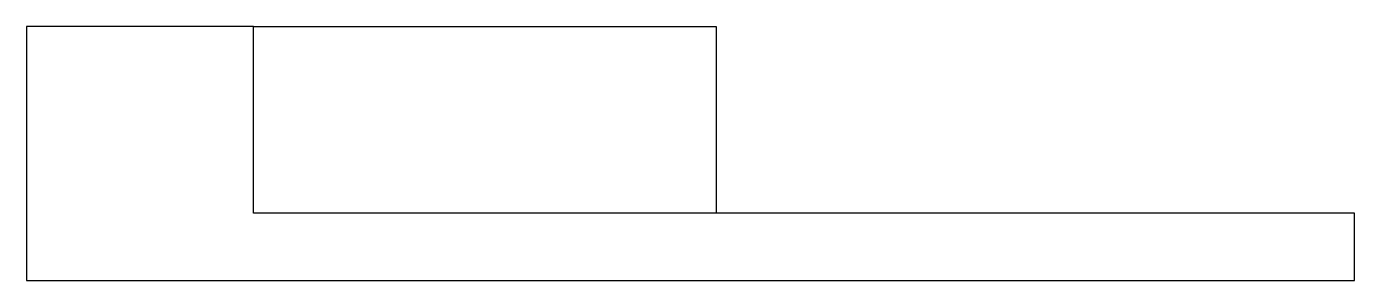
# Model space of a CAD drawing. Header units: millimetres. Extents: x -35.5 to 35.6, y 0 to 13.6.
import ezdxf

# ---------------------------------------------------------------- set-up
doc = ezdxf.new("R2010")
doc.units = ezdxf.units.MM
doc.layers.get('0').update_dxf_attribs({"linetype": 'CONTINUOUS'})

msp = doc.modelspace()

# ---------------------------------------------------------------- linework, layer by layer
for points in [[(-23.37, 3.6), (-23.37, 13.6), (-35.521, 13.6), (-35.521, 0), (35.579, 0), (35.579, 3.6)], [(-23.37, 13.6), (1.412, 13.6), (1.412, 3.6), (-23.37, 3.6)]]:
    msp.add_lwpolyline(points, close=True)

doc.saveas('drawing.dxf')
